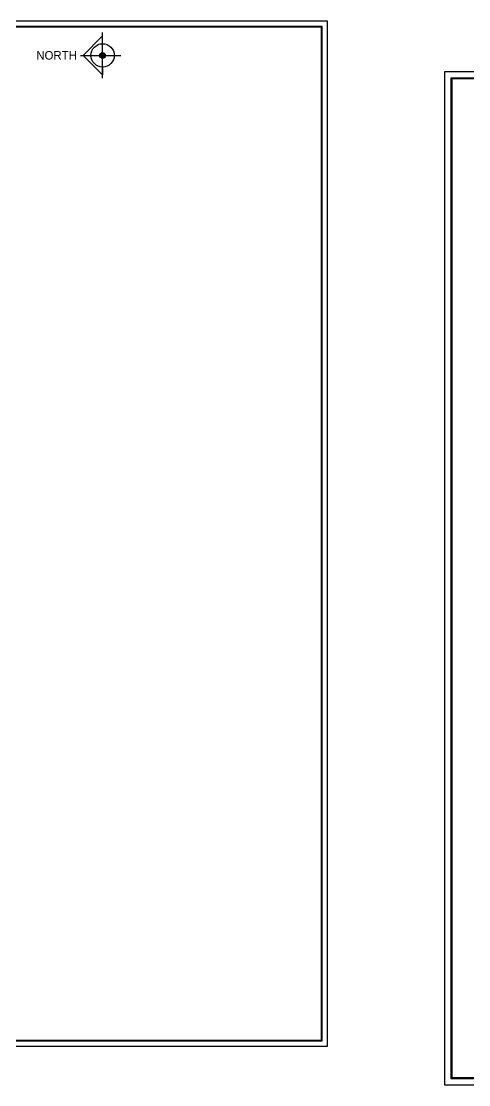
# Model space of a CAD drawing. Header units: metres. Extents: x 395 to 664, y 68 to 153.
# Drawn here: x 567.1 to 600, y 74.4 to 152.6 of the extents above; entities that cross this region are included whole.
import ezdxf

# ---------------------------------------------------------------- set-up
doc = ezdxf.new("R2010")
doc.units = ezdxf.units.M
doc.header["$LTSCALE"] = 25
doc.header["$MEASUREMENT"] = 0
doc.layers.add('NORTH_DIRECTION', color=7, linetype='Continuous', lineweight=0)
doc.styles.add('USA TEXT', font='GOTHIC.TTF')

# ---------------------------------------------------------------- blocks, each defined once
blk = doc.blocks.new('A$C392500A0')
for p, q in [((28.6, 71.4), (28.6, 40.1)), ((28.6, 66.1), (59, 35.7)), ((28.6, 53.9), (28.6, 66.1)), ((28.6, 66.1), (28.6, 53.9)), ((24.1, 35.7), (0, 35.7)), ((24.2, 36.1), (28.1, 40.1)), ((24.2, 34.7), (29.5, 40)), ((24.6, 33.6), (30.6, 39.6)), ((25.2, 32.8), (31.5, 39)), ((26, 32.1), (32.2, 38.3)), ((27, 31.5), (32.7, 37.3)), ((28.2, 31.3), (33, 36.1)), ((59, 35.7), (28.6, 5.3)), ((29.8, 31.4), (32.9, 34.4)), ((63.1, 35.7), (33, 35.7)), ((28.6, 31.2), (28.6, 0))]:
    blk.add_line(p, q)
for radius in [18.2, 4.45]:
    blk.add_circle((28.6, 35.7), radius)

msp = doc.modelspace()

# ---------------------------------------------------------------- linework, layer by layer
at = {"color": 0}
msp.add_line((589.132, 141.247), (589.132, 130.108), dxfattribs=at)
at = {"color": 0, "linetype": 'ByBlock', "lineweight": -2}
for points in [[(436.797, 77.246), (589.569, 77.246), (589.569, 152.613), (436.797, 152.613)], [(437.179, 77.628), (589.187, 77.628), (589.187, 152.231), (437.179, 152.231)], [(437.197, 77.646), (589.169, 77.646), (589.169, 152.213), (437.197, 152.213)], [(437.216, 77.665), (589.15, 77.665), (589.15, 152.194), (437.216, 152.194)], [(437.234, 77.683), (589.132, 77.683), (589.132, 152.176), (437.234, 152.176)], [(598.178, 74.412), (664.333, 74.412), (664.333, 148.895), (598.178, 148.895)], [(598.636, 74.87), (663.875, 74.87), (663.875, 148.438), (598.636, 148.438)], [(598.658, 74.892), (663.853, 74.892), (663.853, 148.416), (598.658, 148.416)], [(598.68, 74.914), (663.831, 74.914), (663.831, 148.393), (598.68, 148.393)], [(598.702, 74.936), (663.809, 74.936), (663.809, 148.371), (598.702, 148.371)]]:
    msp.add_lwpolyline(points, close=True, dxfattribs=at)
at = {"layer": 'NORTH_DIRECTION'}
for points in [[(573.042, 151.539), (573.042, 151.539), (571.605, 150.103)], [(574.392, 150.103), (574.392, 150.103), (571.605, 150.103), (573.042, 148.667)]]:
    msp.add_lwpolyline(points, dxfattribs=at)

# ---------------------------------------------------------------- block references
at = {"color": 0, "linetype": 'ByBlock', "xscale": 0.0472306941293844, "yscale": 0.0472306941293844, "zscale": 0.0472306941293844, "rotation": 180}
msp.add_blockref('A$C392500A0', (574.392, 151.789), dxfattribs=at)

# ---------------------------------------------------------------- texts
at = {"layer": 'NORTH_DIRECTION', "insert": (568.166, 150.422), "char_height": 0.6272, "attachment_point": 1, "style": 'USA TEXT'}
msp.add_mtext_dynamic_manual_height_columns('NORTH', width=1.18507, gutter_width=30, heights=[2.651], dxfattribs=at)

doc.saveas('drawing.dxf')
